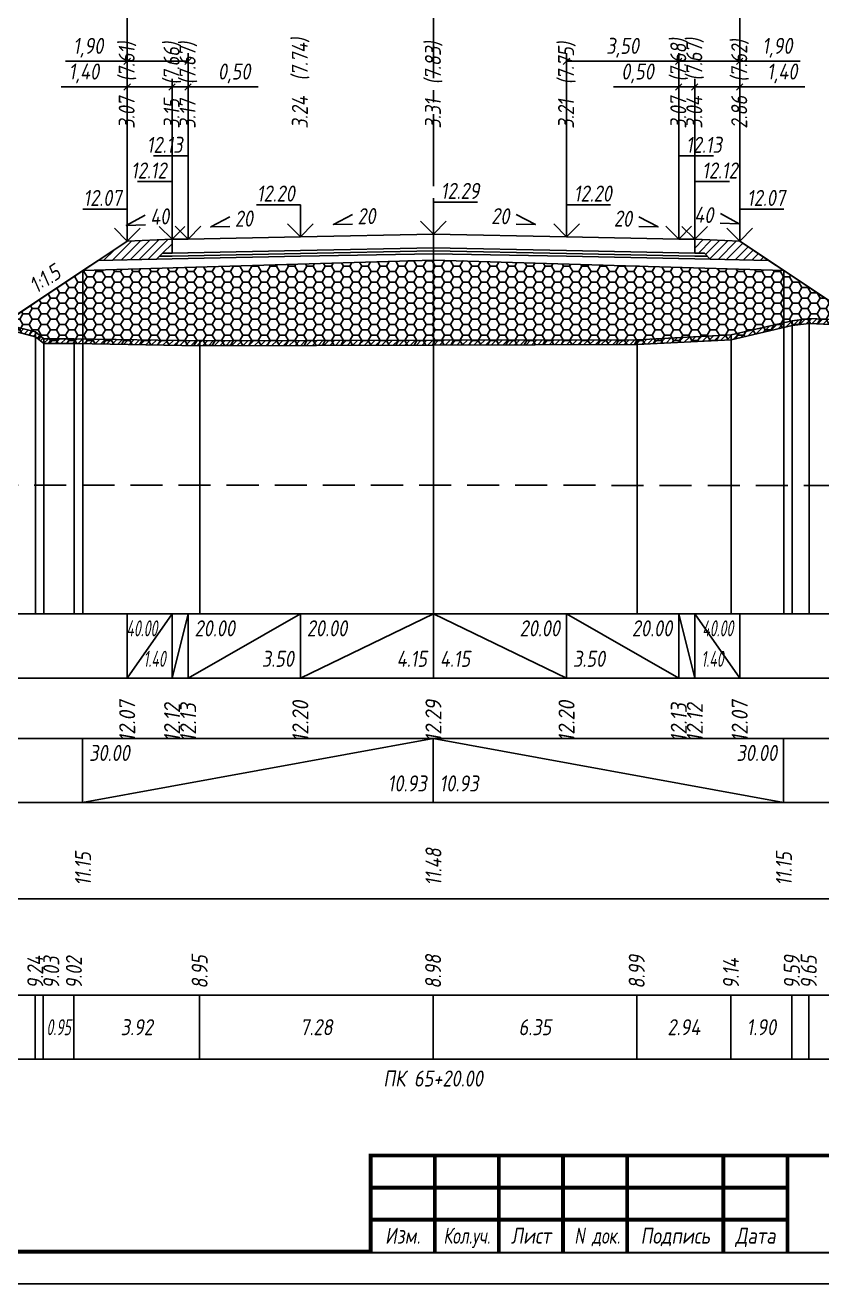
# Model space of a CAD drawing. Extents: x -717 to 1451, y -133302 to 233.
# Drawn here: x 146.1 to 270.3, y -102602.4 to -102406.2 of the extents above; entities that cross this region are included whole.
import ezdxf
from ezdxf.enums import TextEntityAlignment as Align

# ---------------------------------------------------------------- set-up
doc = ezdxf.new("R2010")
doc.units = 0
doc.linetypes.add('осевая2', pattern=[1.125, 0.75, -0.125, 0.125, -0.125])
doc.linetypes.add('штриховая', pattern=[0.75, 0.5, -0.25])
for name, color, linetype in [('Зарамочное оформление', 7, 'Continuous'), ('Интерполированный поперечник', 2, 'Continuous'), ('Код_510', 7, 'Continuous'), ('Код_514', 1, 'Continuous'), ('Код_516', 1, 'Continuous'), ('Контур_0', 7, 'Continuous'), ('Контур_2521', 7, 'Continuous'), ('Контур_2564', 7, 'Continuous'), ('Контур_2660', 7, 'Continuous'), ('Контур_2665', 7, 'Continuous'), ('Контур_400', 7, 'Continuous'), ('Контур_508', 7, 'Continuous'), ('Контур_512', 7, 'Continuous'), ('Контур_513', 7, 'Continuous'), ('Контур_818', 7, 'Continuous'), ('Красный поперечник', 1, 'Continuous'), ('Объём_2501', 7, 'Continuous'), ('Объём_2564', 7, 'Continuous'), ('Объём_2660', 7, 'Continuous'), ('Объём_2661', 7, 'Continuous'), ('Объём_2665', 7, 'Continuous'), ('Объём_2666', 7, 'Continuous'), ('Ось', 1, 'осевая2'), ('Откосы', 7, 'Continuous'), ('Отметки покрытия', 7, 'Continuous'), ('Подписи поперечников', 7, 'Continuous'), ('Рабочие отметки', 7, 'Continuous'), ('Рабочие отметки доп.', 7, 'Continuous'), ('Таблица', 7, 'Continuous'), ('Уклоны проезжей части', 7, 'Continuous'), ('Черный поперечник', 3, 'Continuous')]:
    doc.layers.add(name, color=color, linetype=linetype)
for name, color, linetype, true_color in [('Контур_2540', 2, 'Continuous', 0xffff00), ('Контур_2560', 2, 'Continuous', 0xffff00), ('Контур_2561', 7, 'Continuous', 0xff8040), ('Контур_2562', 3, 'Continuous', 0x00ff00), ('Контур_2563', 7, 'Continuous', 0xff8000), ('Контур_2570', 7, 'Continuous', 0x80ff00), ('Контур_2736', 4, 'Continuous', 0x00ffff), ('Контур_402', 7, 'Continuous', 0xff6464), ('Контур_703', 4, 'Continuous', 0x00ffff), ('Объём_2500', 7, 'Continuous', 0xc0c0c0), ('Объём_2520', 7, 'Continuous', 0x80ffff), ('Объём_2540', 2, 'Continuous', 0xffff00), ('Объём_2560', 2, 'Continuous', 0xffff00), ('Объём_2561', 7, 'Continuous', 0xff8040), ('Объём_2562', 3, 'Continuous', 0x00ff00), ('Объём_2563', 7, 'Continuous', 0xff8000), ('Объём_2570', 7, 'Continuous', 0x80ff00), ('Объём_2580', 3, 'Continuous', 0x00ff00), ('Объём_2600', 7, 'Continuous', 0x808000)]:
    doc.layers.add(name, color=color, linetype=linetype, true_color=true_color)
doc.styles.get("Standard").update_dxf_attribs({"font": 'txt', "height": 2.5})
doc.styles.add('М', font='romand.shx', dxfattribs={"width": 0.8, "oblique": 10, "height": 2.5})
doc.dimstyles.new('ISO-25', dxfattribs={"dimtxt": 2.5, "dimasz": 2.5, "dimexe": 1.25, "dimexo": 0.625, "dimtad": 1, "dimtxsty": 'Standard', "dimcen": 2.5, "dimadec": 0, "dimazin": 0, "dimtfac": 1, "dimtmove": 0, "dimatfit": 3, "dimfxl": 1, "dimarcsym": 0})

# ---------------------------------------------------------------- blocks, each defined once
blk = doc.blocks.new('_Oblique')
at = {"color": 0, "linetype": 'ByBlock', "lineweight": -2}
blk.add_line((-0.5, -0.5), (0.5, 0.5), dxfattribs=at)
blk = doc.blocks.new('*D2066')
at = {"color": 0, "lineweight": -2, "transparency": 16777216}
for p, q in [((250.49, -102439.05), (250.49, -102414.61)), ((250.49, -102415.86), (257.49, -102415.86)), ((257.49, -102439.33), (257.49, -102414.61)), ((257.49, -102415.86), (267.67, -102415.86))]:
    blk.add_line(p, q, dxfattribs=at)
at = {"layer": 'Defpoints', "color": 0, "transparency": 16777216}
for p in [(257.49, -102415.86), (250.49, -102439.68), (257.49, -102439.96)]:
    blk.add_point(p, dxfattribs=at)
at = {"color": 0, "lineweight": -2, "transparency": 16777216, "rotation": 180}
blk.add_blockref('_Oblique', (250.49, -102415.86), dxfattribs=at)
at = {"color": 0, "lineweight": -2, "transparency": 16777216}
blk.add_blockref('_Oblique', (257.49, -102415.86), dxfattribs=at)
at = {"color": 0, "transparency": 16777216, "insert": (264.13, -102413.75), "char_height": 2.5, "width": 8.75, "attachment_point": 5, "style": 'М'}
blk.add_mtext('1,40', dxfattribs=at)
blk = doc.blocks.new('*D2067')
at = {"color": 0, "lineweight": -2, "transparency": 16777216}
for p, q in [((161.99, -102415.86), (151.72, -102415.86)), ((161.99, -102439.33), (161.99, -102414.61)), ((168.99, -102415.86), (161.99, -102415.86)), ((168.99, -102439.05), (168.99, -102414.61))]:
    blk.add_line(p, q, dxfattribs=at)
at = {"layer": 'Defpoints', "color": 0, "transparency": 16777216}
for p in [(168.99, -102415.86), (161.99, -102439.96), (168.99, -102439.68)]:
    blk.add_point(p, dxfattribs=at)
at = {"color": 0, "lineweight": -2, "transparency": 16777216, "rotation": 180}
blk.add_blockref('_Oblique', (161.99, -102415.86), dxfattribs=at)
at = {"color": 0, "lineweight": -2, "transparency": 16777216}
blk.add_blockref('_Oblique', (168.99, -102415.86), dxfattribs=at)
at = {"color": 0, "transparency": 16777216, "insert": (155.26, -102413.75), "char_height": 2.5, "width": 8.75, "attachment_point": 5, "style": 'М'}
blk.add_mtext('1,40', dxfattribs=at)
blk = doc.blocks.new('*D2068')
at = {"color": 0, "lineweight": -2, "transparency": 16777216}
for p, q in [((247.99, -102415.86), (237.8, -102415.86)), ((247.99, -102439), (247.99, -102414.61)), ((250.49, -102415.86), (247.99, -102415.86)), ((250.49, -102439.05), (250.49, -102414.61))]:
    blk.add_line(p, q, dxfattribs=at)
at = {"layer": 'Defpoints', "color": 0, "transparency": 16777216}
for p in [(250.49, -102415.86), (247.99, -102439.63), (250.49, -102439.68)]:
    blk.add_point(p, dxfattribs=at)
at = {"color": 0, "lineweight": -2, "transparency": 16777216, "rotation": 180}
blk.add_blockref('_Oblique', (247.99, -102415.86), dxfattribs=at)
at = {"color": 0, "lineweight": -2, "transparency": 16777216}
blk.add_blockref('_Oblique', (250.49, -102415.86), dxfattribs=at)
at = {"color": 0, "transparency": 16777216, "insert": (241.57, -102413.75), "char_height": 2.5, "width": 9.1667, "attachment_point": 5, "style": 'М'}
blk.add_mtext('0,50', dxfattribs=at)
blk = doc.blocks.new('*D2069')
at = {"color": 0, "lineweight": -2, "transparency": 16777216}
for p, q in [((168.99, -102439.05), (168.99, -102414.61)), ((168.99, -102415.86), (171.49, -102415.86)), ((171.49, -102439), (171.49, -102414.61)), ((171.49, -102415.86), (182.44, -102415.86))]:
    blk.add_line(p, q, dxfattribs=at)
at = {"layer": 'Defpoints', "color": 0, "transparency": 16777216}
for p in [(171.49, -102415.86), (168.99, -102439.68), (171.49, -102439.63)]:
    blk.add_point(p, dxfattribs=at)
at = {"color": 0, "lineweight": -2, "transparency": 16777216, "rotation": 180}
blk.add_blockref('_Oblique', (168.99, -102415.86), dxfattribs=at)
at = {"color": 0, "lineweight": -2, "transparency": 16777216}
blk.add_blockref('_Oblique', (171.49, -102415.86), dxfattribs=at)
at = {"color": 0, "transparency": 16777216, "insert": (178.68, -102413.75), "char_height": 2.5, "width": 9.1667, "attachment_point": 5, "style": 'М'}
blk.add_mtext('0,50', dxfattribs=at)
blk = doc.blocks.new('*D2070')
at = {"color": 0, "lineweight": -2, "transparency": 16777216}
for p, q in [((230.49, -102438.65), (230.49, -102410.61)), ((247.99, -102411.86), (230.49, -102411.86)), ((247.99, -102439), (247.99, -102410.61))]:
    blk.add_line(p, q, dxfattribs=at)
at = {"layer": 'Defpoints', "color": 0, "transparency": 16777216}
for p in [(230.49, -102411.86), (230.49, -102439.28), (247.99, -102439.63)]:
    blk.add_point(p, dxfattribs=at)
at = {"color": 0, "lineweight": -2, "transparency": 16777216, "rotation": 180}
blk.add_blockref('_Oblique', (230.49, -102411.86), dxfattribs=at)
at = {"color": 0, "lineweight": -2, "transparency": 16777216}
blk.add_blockref('_Oblique', (247.99, -102411.86), dxfattribs=at)
at = {"color": 0, "transparency": 16777216, "insert": (239.24, -102409.75), "char_height": 2.5, "width": 9.5833, "attachment_point": 5, "style": 'М'}
blk.add_mtext('3,50', dxfattribs=at)
blk = doc.blocks.new('*D2071')
at = {"color": 0, "lineweight": -2, "transparency": 16777216}
for p, q in [((247.99, -102439), (247.99, -102410.61)), ((247.99, -102411.86), (257.49, -102411.86)), ((257.49, -102439.33), (257.49, -102410.61)), ((257.49, -102411.86), (266.91, -102411.86))]:
    blk.add_line(p, q, dxfattribs=at)
at = {"layer": 'Defpoints', "color": 0, "transparency": 16777216}
for p in [(247.99, -102411.86), (247.99, -102439.63), (257.49, -102439.96)]:
    blk.add_point(p, dxfattribs=at)
at = {"color": 0, "lineweight": -2, "transparency": 16777216, "rotation": 180}
blk.add_blockref('_Oblique', (247.99, -102411.86), dxfattribs=at)
at = {"color": 0, "lineweight": -2, "transparency": 16777216}
blk.add_blockref('_Oblique', (257.49, -102411.86), dxfattribs=at)
at = {"color": 0, "transparency": 16777216, "insert": (263.37, -102409.75), "char_height": 2.5, "width": 8.75, "attachment_point": 5, "style": 'М'}
blk.add_mtext('1,90', dxfattribs=at)
blk = doc.blocks.new('*D2072')
at = {"color": 0, "lineweight": -2, "transparency": 16777216}
for p, q in [((161.99, -102411.86), (152.39, -102411.86)), ((161.99, -102439.33), (161.99, -102410.61)), ((171.49, -102411.86), (161.99, -102411.86)), ((171.49, -102439), (171.49, -102410.61))]:
    blk.add_line(p, q, dxfattribs=at)
at = {"layer": 'Defpoints', "color": 0, "transparency": 16777216}
for p in [(171.49, -102411.86), (161.99, -102439.96), (171.49, -102439.63)]:
    blk.add_point(p, dxfattribs=at)
at = {"color": 0, "lineweight": -2, "transparency": 16777216, "rotation": 180}
blk.add_blockref('_Oblique', (161.99, -102411.86), dxfattribs=at)
at = {"color": 0, "lineweight": -2, "transparency": 16777216}
blk.add_blockref('_Oblique', (171.49, -102411.86), dxfattribs=at)
at = {"color": 0, "transparency": 16777216, "insert": (155.93, -102409.75), "char_height": 2.5, "width": 8.75, "attachment_point": 5, "style": 'М'}
blk.add_mtext('1,90', dxfattribs=at)
blk = doc.blocks.new('*D2073')
at = {"color": 0, "lineweight": -2, "transparency": 16777216}
for p, q in [((161.99, -102439.33), (161.99, -102402.61)), ((161.99, -102403.86), (257.49, -102403.86)), ((257.49, -102439.33), (257.49, -102402.61))]:
    blk.add_line(p, q, dxfattribs=at)
at = {"layer": 'Defpoints', "color": 0, "transparency": 16777216}
for p in [(257.49, -102403.86), (161.99, -102439.96), (257.49, -102439.96)]:
    blk.add_point(p, dxfattribs=at)
at = {"color": 0, "lineweight": -2, "transparency": 16777216, "rotation": 180}
blk.add_blockref('_Oblique', (161.99, -102403.86), dxfattribs=at)
at = {"color": 0, "lineweight": -2, "transparency": 16777216}
blk.add_blockref('_Oblique', (257.49, -102403.86), dxfattribs=at)
at = {"color": 0, "transparency": 16777216, "insert": (209.74, -102401.75), "char_height": 2.5, "width": 10.4167, "attachment_point": 5, "style": 'М'}
blk.add_mtext('19,10', dxfattribs=at)
blk = doc.blocks.new('Штамп')
at = {"linetype": 'Continuous'}
blk.add_wipeout([(199.95, -411.25), (384.95, -411.25), (384.95, -426.25), (199.95, -426.25)], dxfattribs=at).dxf.layer = 'Зарамочное оформление'
at = {"layer": 'Зарамочное оформление', "linetype": 'Continuous', "lineweight": -3, "const_width": 0.6, "flags": 128}
for points in [[(199.95, -426.25), (199.95, -411.25), (384.95, -411.25)], [(209.95, -411.25), (209.95, -426.25)], [(219.95, -411.25), (219.95, -426.25)], [(229.95, -411.25), (229.95, -426.25)], [(239.95, -411.25), (239.95, -426.25)], [(254.95, -411.25), (254.95, -426.25)], [(264.95, -411.25), (264.95, -426.25)], [(374.95, -411.25), (374.95, -426.25)], [(199.95, -416.25), (264.95, -416.25)], [(374.95, -418.25), (384.95, -418.25)], [(199.95, -421.25), (264.95, -421.25)]]:
    blk.add_lwpolyline(points, dxfattribs=at)
at = {"linetype": 'Continuous', "insert": (319.95, -419.17), "char_height": 5, "width": 110, "attachment_point": 5, "style": 'М'}
blk.add_mtext('{\\Q10;\\W0.8;43/23-Р-ЗП2-1}', dxfattribs=at)
at = {"layer": 'Зарамочное оформление', "linetype": 'Continuous', "style": 'М', "oblique": 10}
for s, width, p in [('Лист', 0.8, (379.95, -414.66)), ('Изм.', 0.8, (204.95, -423.75)), ('Кол.уч.', 0.7, (214.95, -423.75)), ('Лист', 0.8, (224.95, -423.75)), ('N док.', 0.7, (235.28, -423.75)), ('Подпись', 0.8, (247.45, -423.75)), ('Дата', 0.8, (259.95, -423.75))]:
    blk.add_text(s, height=2.5, dxfattribs=dict(at, width=width)).set_placement(p, align=Align.MIDDLE_CENTER)
blk = doc.blocks.new('шифр')
blk.add_blockref('Штамп', (0, -102231))

msp = doc.modelspace()

# ---------------------------------------------------------------- hatches: boundary and pattern name
at = {"layer": 'Объём_2563'}
h = msp.add_hatch(dxfattribs=at)
h.set_pattern_fill('ANSI31', color=256, scale=0.3)
h.paths.add_polyline_path([(167.494, -102441.794), (168.994, -102441.764), (168.994, -102439.614), (161.994, -102439.894), (157.494, -102442.894), (166.576, -102442.713)])
h = msp.add_hatch(dxfattribs=at)
h.set_pattern_fill('ANSI31', color=256, scale=0.3)
h.paths.add_polyline_path([(251.994, -102441.794), (252.912, -102442.713), (261.994, -102442.894), (257.494, -102439.894), (250.494, -102439.614), (250.494, -102441.764)])
at = {"layer": 'Объём_2570'}
h = msp.add_hatch(dxfattribs=at)
h.set_pattern_fill('ANSI31', color=256, scale=0.2)
h.paths.add_polyline_path([(209.744, -102456.098), (173.341, -102456.204), (153.743, -102455.854), (148.973, -102455.848), (147.712, -102454.799), (144.58, -102453.998), (140.151, -102454.434), (135.981, -102455.182), (133.039, -102454.969), (126.275, -102457.629), (124.424, -102457.783), (114.135, -102464.169), (112.786, -102464.578), (112.147, -102464.877), (110.938, -102466.043), (110.854, -102466.926), (106.82, -102467.143), (105, -102467.265), (105, -102466.515), (106.82, -102466.393), (110.854, -102466.176), (110.938, -102465.293), (112.147, -102464.127), (112.786, -102463.828), (114.135, -102463.419), (124.424, -102457.033), (126.275, -102456.879), (133.039, -102454.219), (135.981, -102454.432), (140.151, -102453.684), (144.58, -102453.248), (147.712, -102454.049), (148.973, -102455.098), (153.743, -102455.104), (173.341, -102455.454), (209.744, -102455.348)])
h = msp.add_hatch(dxfattribs=at)
h.set_pattern_fill('ANSI31', color=256, scale=0.2)
h.paths.add_polyline_path([(314.652, -102453.909), (314.076, -102454.012), (306.118, -102453.061), (302.105, -102453.104), (294.321, -102453.145), (288.707, -102453.326), (279.268, -102453.08), (278.747, -102453.078), (278.294, -102453.144), (277.819, -102453.146), (268.313, -102452.729), (265.677, -102453.048), (256.181, -102455.273), (241.491, -102456.006), (209.744, -102456.098), (209.744, -102455.348), (241.491, -102455.256), (256.181, -102454.523), (265.677, -102452.298), (268.313, -102451.979), (277.819, -102452.396), (278.294, -102452.394), (278.747, -102452.328), (279.268, -102452.33), (288.707, -102452.576), (294.321, -102452.395), (302.105, -102452.354), (306.118, -102452.311), (314.076, -102453.262), (314.652, -102453.159)])
at = {"layer": 'Объём_2600'}
h = msp.add_hatch(dxfattribs=at)
h.set_pattern_fill('HONEY', color=5, scale=0.3)
h.paths.add_polyline_path([(155.103, -102444.489), (209.744, -102442.849), (209.744, -102456.098), (173.341, -102456.204), (153.743, -102455.854), (148.973, -102455.848), (147.712, -102454.799), (144.58, -102453.998), (140.19, -102454.431)])
h = msp.add_hatch(dxfattribs=at)
h.set_pattern_fill('HONEY', color=5, scale=0.3)
h.paths.add_polyline_path([(268.313, -102452.729), (265.677, -102453.048), (256.181, -102455.273), (241.491, -102456.006), (209.744, -102456.098), (209.744, -102442.849), (264.385, -102444.489), (277.339, -102453.125)])

# ---------------------------------------------------------------- linework, layer by layer
at = {"flags": 128}
msp.add_lwpolyline([(-30.054, -102602.421), (389.946, -102602.421), (389.946, -102305.421), (-30.054, -102305.421)], close=True, dxfattribs=at)
at = {"const_width": 0.6, "flags": 128}
msp.add_lwpolyline([(-10.054, -102597.421), (384.946, -102597.421), (384.946, -102310.421), (-10.054, -102310.421)], close=True, dxfattribs=at)
at = {"layer": 'Код_510'}
for p, q in [((147.658, -102567.421), (147.658, -102557.421)), ((148.918, -102567.421), (148.918, -102557.421)), ((153.689, -102567.421), (153.689, -102557.421)), ((173.287, -102567.421), (173.287, -102557.421)), ((209.69, -102567.421), (209.69, -102557.421)), ((241.436, -102567.421), (241.436, -102557.421)), ((256.127, -102567.421), (256.127, -102557.421)), ((265.623, -102567.421), (265.623, -102557.421)), ((268.259, -102567.421), (268.259, -102557.421))]:
    msp.add_line(p, q, dxfattribs=at)
at = {"layer": 'Код_514'}
for p, q in [((161.994, -102508), (161.994, -102498)), ((161.994, -102508), (168.994, -102498)), ((168.994, -102508), (168.994, -102498)), ((168.994, -102508), (171.494, -102498)), ((171.494, -102508), (171.494, -102498)), ((171.494, -102508), (188.994, -102498)), ((188.994, -102508), (188.994, -102498)), ((188.994, -102508), (209.744, -102498)), ((209.744, -102508), (209.744, -102498)), ((209.744, -102498), (230.494, -102508)), ((230.494, -102508), (230.494, -102498)), ((230.494, -102498), (247.994, -102508)), ((247.994, -102508), (247.994, -102498)), ((247.994, -102498), (250.494, -102508)), ((250.494, -102508), (250.494, -102498)), ((250.494, -102498), (257.494, -102508)), ((257.494, -102508), (257.494, -102498))]:
    msp.add_line(p, q, dxfattribs=at)
at = {"layer": 'Код_516'}
for p, q in [((155.048, -102527.421), (155.048, -102517.421)), ((155.048, -102527.421), (209.69, -102517.421)), ((209.69, -102527.421), (209.69, -102517.421)), ((209.69, -102517.421), (264.331, -102527.421)), ((264.331, -102527.421), (264.331, -102517.421))]:
    msp.add_line(p, q, dxfattribs=at)
at = {"layer": 'Контур_0', "flags": 128}
for points in [[(209.744, -102438.799), (188.994, -102439.214), (171.494, -102439.564), (171.494, -102439.564), (171.494, -102439.564), (171.494, -102439.564), (171.494, -102439.564), (168.994, -102439.614), (168.994, -102441.764), (171.494, -102441.714), (171.494, -102441.714), (171.494, -102441.714), (171.494, -102441.714), (171.494, -102441.714), (171.494, -102441.714), (188.994, -102441.364), (209.744, -102440.949), (209.744, -102438.799)], [(209.744, -102438.799), (230.494, -102439.214), (247.994, -102439.564), (247.994, -102439.564), (247.994, -102439.564), (247.994, -102439.564), (247.994, -102439.564), (247.994, -102439.564), (250.494, -102439.614), (250.494, -102441.764), (247.994, -102441.714), (247.994, -102441.714), (247.994, -102441.714), (247.994, -102441.714), (247.994, -102441.714), (247.994, -102441.714), (230.494, -102441.364), (209.744, -102440.949), (209.744, -102438.799)], [(161.994, -102439.894), (105, -102477.891), (105, -102477.891), (105, -102477.891), (105, -102477.891), (105, -102477.891), (105, -102477.891), (105, -102477.891), (105, -102477.891), (105, -102477.891), (105, -102477.891), (105, -102477.891), (105, -102477.891), (105, -102477.891), (105, -102477.891), (105, -102477.891)], [(161.994, -102439.894), (105, -102477.891)], [(161.994, -102439.894), (161.994, -102439.894)], [(209.744, -102440.949), (188.994, -102441.364), (171.494, -102441.714), (171.494, -102441.714), (171.494, -102441.714), (171.494, -102441.714), (171.494, -102441.714), (171.494, -102441.714), (168.994, -102441.764), (167.494, -102441.794), (166.576, -102442.713), (168.994, -102442.664), (171.494, -102442.614), (171.494, -102442.614), (171.494, -102442.614), (171.494, -102442.614), (171.494, -102442.614), (171.494, -102442.614), (188.994, -102442.264), (209.744, -102441.849), (209.744, -102440.949)], [(209.744, -102440.949), (230.494, -102441.364), (247.994, -102441.714), (247.994, -102441.714), (247.994, -102441.714), (247.994, -102441.714), (247.994, -102441.714), (247.994, -102441.714), (250.494, -102441.764), (251.994, -102441.794), (252.912, -102442.713), (250.494, -102442.664), (247.994, -102442.614), (247.994, -102442.614), (247.994, -102442.614), (247.994, -102442.614), (247.994, -102442.614), (247.994, -102442.614), (230.494, -102442.264), (209.744, -102441.849), (209.744, -102440.949)], [(257.494, -102439.894), (257.494, -102439.894)], [(257.494, -102439.894), (314.652, -102478), (314.652, -102478), (314.652, -102478), (314.652, -102478), (314.652, -102478), (314.652, -102478), (314.652, -102478), (314.652, -102478), (314.652, -102478), (314.652, -102478), (314.652, -102478), (314.652, -102478), (314.652, -102478), (314.652, -102478), (314.652, -102478)], [(257.494, -102439.894), (314.652, -102478)], [(157.494, -102442.894), (166.576, -102442.713), (167.494, -102441.794), (168.994, -102441.764)], [(250.494, -102441.764), (251.994, -102441.794), (252.912, -102442.713), (261.994, -102442.894)]]:
    msp.add_lwpolyline(points, dxfattribs=at)
at = {"layer": 'Контур_2521', "color": 250, "flags": 128}
for points in [[(209.744, -102441.399), (188.994, -102441.814), (171.494, -102442.164), (171.494, -102442.164), (171.494, -102442.164), (171.494, -102442.164), (171.494, -102442.164), (171.494, -102442.164), (168.994, -102442.214), (167.035, -102442.254)], [(209.744, -102441.399), (230.494, -102441.814), (247.994, -102442.164), (247.994, -102442.164), (247.994, -102442.164), (247.994, -102442.164), (247.994, -102442.164), (247.994, -102442.164), (250.494, -102442.214), (252.453, -102442.254)]]:
    msp.add_lwpolyline(points, dxfattribs=at)
at = {"layer": 'Контур_2540', "flags": 128}
for points in [[(188.994, -102442.264), (171.494, -102442.614), (168.994, -102442.664), (166.576, -102442.713), (157.494, -102442.894), (155.103, -102444.489), (209.744, -102442.849), (209.744, -102441.849), (188.994, -102442.264)], [(209.744, -102442.849), (264.385, -102444.489), (261.994, -102442.894), (252.912, -102442.713), (250.494, -102442.664), (247.994, -102442.614), (230.494, -102442.264), (209.744, -102441.849), (209.744, -102442.849)]]:
    msp.add_lwpolyline(points, dxfattribs=at)
at = {"layer": 'Контур_2560', "flags": 128}
for points in [[(161.994, -102439.894), (161.994, -102439.894), (161.994, -102439.894), (168.994, -102439.614)], [(250.494, -102439.614), (257.494, -102439.894), (257.494, -102439.894), (257.494, -102439.894)]]:
    msp.add_lwpolyline(points, dxfattribs=at)
at = {"layer": 'Контур_2561', "flags": 128}
for points in [[(168.994, -102439.614), (168.994, -102439.614), (161.994, -102439.894), (161.994, -102439.894), (168.994, -102439.614)], [(250.494, -102439.614), (250.494, -102439.614), (257.494, -102439.894), (257.494, -102439.894), (250.494, -102439.614)]]:
    msp.add_lwpolyline(points, dxfattribs=at)
at = {"layer": 'Контур_2562', "flags": 128}
for points in [[(161.994, -102439.894), (161.994, -102439.894), (161.994, -102439.894), (161.994, -102439.894), (161.994, -102439.894)], [(257.494, -102439.894), (257.494, -102439.894), (257.494, -102439.894), (257.494, -102439.894), (257.494, -102439.894)]]:
    msp.add_lwpolyline(points, dxfattribs=at)
at = {"layer": 'Контур_2563', "flags": 128}
for points in [[(167.494, -102441.794), (168.994, -102441.764), (168.994, -102439.614), (161.994, -102439.894), (157.494, -102442.894), (166.576, -102442.713), (167.494, -102441.794)], [(251.994, -102441.794), (252.912, -102442.713), (261.994, -102442.894), (257.494, -102439.894), (250.494, -102439.614), (250.494, -102441.764), (251.994, -102441.794)]]:
    msp.add_lwpolyline(points, dxfattribs=at)
at = {"layer": 'Контур_2564', "flags": 128}
for points in [[(161.994, -102439.894), (168.994, -102439.614)], [(250.494, -102439.614), (257.494, -102439.894)]]:
    msp.add_lwpolyline(points, dxfattribs=at)
at = {"layer": 'Контур_2570', "flags": 128}
msp.add_lwpolyline([(144.58, -102453.998), (147.712, -102454.799), (148.973, -102455.848), (153.743, -102455.854), (173.341, -102456.204), (209.744, -102456.098), (241.491, -102456.006), (256.181, -102455.273), (265.677, -102453.048), (268.313, -102452.729), (277.819, -102453.146)], dxfattribs=at)
at = {"layer": 'Контур_2660', "flags": 128}
for points in [[(155.103, -102444.489), (209.744, -102442.849)], [(209.744, -102442.849), (264.385, -102444.489)]]:
    msp.add_lwpolyline(points, dxfattribs=at)
at = {"layer": 'Контур_2665', "flags": 128}
for points in [[(161.994, -102439.894), (161.994, -102439.894)], [(257.494, -102439.894), (257.494, -102439.894)]]:
    msp.add_lwpolyline(points, dxfattribs=at)
at = {"layer": 'Контур_2736', "flags": 128}
for points in [[(161.994, -102439.894), (105, -102477.891)], [(257.494, -102439.894), (314.652, -102478)]]:
    msp.add_lwpolyline(points, dxfattribs=at)
at = {"layer": 'Контур_400', "flags": 128}
for points in [[(168.994, -102439.614), (171.494, -102439.564), (171.494, -102439.564), (171.494, -102439.564), (171.494, -102439.564), (171.494, -102439.564), (171.494, -102439.564), (188.994, -102439.214), (209.744, -102438.799)], [(209.744, -102438.799), (230.494, -102439.214), (247.994, -102439.564), (247.994, -102439.564), (247.994, -102439.564), (247.994, -102439.564), (247.994, -102439.564), (247.994, -102439.564), (250.494, -102439.614)]]:
    msp.add_lwpolyline(points, dxfattribs=at)
at = {"layer": 'Контур_402', "flags": 128}
msp.add_lwpolyline([(155.103, -102444.489), (209.744, -102442.849), (264.385, -102444.489)], dxfattribs=at)
at = {"layer": 'Контур_508', "flags": 128}
msp.add_lwpolyline([(105, -102477.891), (155.103, -102444.489), (209.744, -102442.849), (264.385, -102444.489), (314.652, -102478)], dxfattribs=at)
at = {"layer": 'Контур_512', "flags": 128}
msp.add_lwpolyline([(105, -102477.891), (155.103, -102444.489), (209.744, -102442.849), (264.385, -102444.489), (314.652, -102478)], dxfattribs=at)
at = {"layer": 'Контур_513', "flags": 128}
msp.add_lwpolyline([(105, -102477.891), (155.103, -102444.489), (209.744, -102442.849), (264.385, -102444.489), (314.652, -102478)], dxfattribs=at)
at = {"layer": 'Контур_703', "flags": 128}
for points in [[(161.994, -102439.894), (105, -102477.891)], [(257.494, -102439.894), (314.652, -102478)]]:
    msp.add_lwpolyline(points, dxfattribs=at)
at = {"layer": 'Контур_818', "flags": 128}
msp.add_lwpolyline([(144.58, -102453.998), (147.712, -102454.799), (148.973, -102455.848), (153.743, -102455.854), (173.341, -102456.204), (209.744, -102456.098), (241.491, -102456.006), (256.181, -102455.273), (265.677, -102453.048), (268.313, -102452.729), (277.819, -102453.146), (277.819, -102453.146), (278.294, -102453.144), (278.747, -102453.078), (279.268, -102453.08), (288.707, -102453.326), (294.321, -102453.145), (302.105, -102453.104), (306.118, -102453.061), (314.076, -102454.012), (314.652, -102453.909)], dxfattribs=at)
at = {"layer": 'Красный поперечник'}
for p, q in [((161.994, -102439.894), (168.994, -102439.614)), ((168.994, -102439.614), (171.494, -102439.564)), ((171.494, -102439.564), (188.994, -102439.214)), ((188.994, -102439.214), (209.744, -102438.799)), ((209.744, -102438.799), (230.494, -102439.214)), ((230.494, -102439.214), (247.994, -102439.564)), ((247.994, -102439.564), (250.494, -102439.614)), ((250.494, -102439.614), (257.494, -102439.894)), ((105, -102477.891), (161.994, -102439.894)), ((257.494, -102439.894), (314.652, -102478)), ((209.744, -102442.849), (209.744, -102498)), ((155.103, -102444.489), (155.103, -102498)), ((264.385, -102444.489), (264.385, -102498))]:
    msp.add_line(p, q, dxfattribs=at)
at = {"layer": 'Объём_2500', "flags": 128}
for points in [[(209.744, -102438.799), (188.994, -102439.214), (171.494, -102439.564), (171.494, -102439.564), (171.494, -102439.564), (171.494, -102439.564), (171.494, -102439.564), (168.994, -102439.614), (168.994, -102441.764), (171.494, -102441.714), (171.494, -102441.714), (171.494, -102441.714), (171.494, -102441.714), (171.494, -102441.714), (171.494, -102441.714), (188.994, -102441.364), (209.744, -102440.949), (209.744, -102438.799)], [(209.744, -102438.799), (230.494, -102439.214), (247.994, -102439.564), (247.994, -102439.564), (247.994, -102439.564), (247.994, -102439.564), (247.994, -102439.564), (247.994, -102439.564), (250.494, -102439.614), (250.494, -102441.764), (247.994, -102441.714), (247.994, -102441.714), (247.994, -102441.714), (247.994, -102441.714), (247.994, -102441.714), (247.994, -102441.714), (230.494, -102441.364), (209.744, -102440.949), (209.744, -102438.799)]]:
    msp.add_lwpolyline(points, dxfattribs=at)
at = {"layer": 'Объём_2501', "flags": 128}
for points in [[(168.994, -102439.614), (171.494, -102439.564), (171.494, -102439.564), (171.494, -102439.564), (171.494, -102439.564), (171.494, -102439.564), (171.494, -102439.564), (188.994, -102439.214), (209.744, -102438.799)], [(209.744, -102438.799), (230.494, -102439.214), (247.994, -102439.564), (247.994, -102439.564), (247.994, -102439.564), (247.994, -102439.564), (247.994, -102439.564), (247.994, -102439.564), (250.494, -102439.614)]]:
    msp.add_lwpolyline(points, dxfattribs=at)
at = {"layer": 'Объём_2520', "color": 250, "flags": 128}
for points in [[(209.744, -102440.949), (188.994, -102441.364), (171.494, -102441.714), (171.494, -102441.714), (171.494, -102441.714), (171.494, -102441.714), (171.494, -102441.714), (171.494, -102441.714), (168.994, -102441.764), (167.494, -102441.794), (166.576, -102442.713), (168.994, -102442.664), (171.494, -102442.614), (171.494, -102442.614), (171.494, -102442.614), (171.494, -102442.614), (171.494, -102442.614), (171.494, -102442.614), (188.994, -102442.264), (209.744, -102441.849), (209.744, -102440.949)], [(209.744, -102440.949), (230.494, -102441.364), (247.994, -102441.714), (247.994, -102441.714), (247.994, -102441.714), (247.994, -102441.714), (247.994, -102441.714), (247.994, -102441.714), (250.494, -102441.764), (251.994, -102441.794), (252.912, -102442.713), (250.494, -102442.664), (247.994, -102442.614), (247.994, -102442.614), (247.994, -102442.614), (247.994, -102442.614), (247.994, -102442.614), (247.994, -102442.614), (230.494, -102442.264), (209.744, -102441.849), (209.744, -102440.949)]]:
    msp.add_lwpolyline(points, dxfattribs=at)
at = {"layer": 'Объём_2540', "flags": 128}
for points in [[(188.994, -102442.264), (171.494, -102442.614), (168.994, -102442.664), (166.576, -102442.713), (157.494, -102442.894), (155.103, -102444.489), (209.744, -102442.849), (209.744, -102441.849), (188.994, -102442.264)], [(209.744, -102442.849), (264.385, -102444.489), (261.994, -102442.894), (252.912, -102442.713), (250.494, -102442.664), (247.994, -102442.614), (230.494, -102442.264), (209.744, -102441.849), (209.744, -102442.849)]]:
    msp.add_lwpolyline(points, dxfattribs=at)
at = {"layer": 'Объём_2560', "flags": 128}
for points in [[(161.994, -102439.894), (161.994, -102439.894), (161.994, -102439.894), (168.994, -102439.614)], [(250.494, -102439.614), (257.494, -102439.894), (257.494, -102439.894), (257.494, -102439.894)]]:
    msp.add_lwpolyline(points, dxfattribs=at)
at = {"layer": 'Объём_2561', "flags": 128}
for points in [[(168.994, -102439.614), (168.994, -102439.614), (161.994, -102439.894), (161.994, -102439.894), (168.994, -102439.614)], [(250.494, -102439.614), (250.494, -102439.614), (257.494, -102439.894), (257.494, -102439.894), (250.494, -102439.614)]]:
    msp.add_lwpolyline(points, dxfattribs=at)
at = {"layer": 'Объём_2562', "flags": 128}
for points in [[(161.994, -102439.894), (161.994, -102439.894), (161.994, -102439.894), (161.994, -102439.894), (161.994, -102439.894)], [(257.494, -102439.894), (257.494, -102439.894), (257.494, -102439.894), (257.494, -102439.894), (257.494, -102439.894)]]:
    msp.add_lwpolyline(points, dxfattribs=at)
at = {"layer": 'Объём_2563', "color": 250, "flags": 128}
for points in [[(167.494, -102441.794), (168.994, -102441.764), (168.994, -102439.614), (161.994, -102439.894), (157.494, -102442.894), (166.576, -102442.713), (167.494, -102441.794)], [(251.994, -102441.794), (252.912, -102442.713), (261.994, -102442.894), (257.494, -102439.894), (250.494, -102439.614), (250.494, -102441.764), (251.994, -102441.794)]]:
    msp.add_lwpolyline(points, dxfattribs=at)
at = {"layer": 'Объём_2564', "flags": 128}
for points in [[(161.994, -102439.894), (168.994, -102439.614)], [(250.494, -102439.614), (257.494, -102439.894)]]:
    msp.add_lwpolyline(points, dxfattribs=at)
at = {"layer": 'Объём_2570', "flags": 128}
for points in [[(144.58, -102453.248), (147.712, -102454.049), (148.973, -102455.098), (153.743, -102455.104), (173.341, -102455.454), (209.744, -102455.348), (209.744, -102456.098), (209.744, -102456.098)], [(277.819, -102453.146), (268.313, -102452.729), (265.677, -102453.048), (256.181, -102455.273), (241.491, -102456.006), (209.744, -102456.098), (209.744, -102455.348), (241.491, -102455.256), (256.181, -102454.523), (265.677, -102452.298), (268.313, -102451.979), (277.819, -102452.396)], [(209.744, -102456.098), (173.341, -102456.204), (153.743, -102455.854), (148.973, -102455.848), (147.712, -102454.799), (144.58, -102453.998)]]:
    msp.add_lwpolyline(points, dxfattribs=at)
at = {"layer": 'Объём_2580', "flags": 128}
for points in [[(161.994, -102439.894), (161.994, -102439.894)], [(257.494, -102439.894), (257.494, -102439.894)]]:
    msp.add_lwpolyline(points, dxfattribs=at)
at = {"layer": 'Объём_2600', "color": 5, "flags": 128}
for points in [[(155.103, -102444.489), (209.744, -102442.849), (209.744, -102456.098), (173.341, -102456.204), (153.743, -102455.854), (148.973, -102455.848), (147.712, -102454.799), (144.58, -102453.998), (140.19, -102454.431), (155.103, -102444.489), (155.103, -102444.489)], [(268.313, -102452.729), (265.677, -102453.048), (256.181, -102455.273), (241.491, -102456.006), (209.744, -102456.098), (209.744, -102442.849), (264.385, -102444.489), (277.339, -102453.125), (268.313, -102452.729), (268.313, -102452.729)]]:
    msp.add_lwpolyline(points, dxfattribs=at)
at = {"layer": 'Объём_2660', "flags": 128}
for points in [[(155.103, -102444.489), (209.744, -102442.849)], [(209.744, -102442.849), (264.385, -102444.489)]]:
    msp.add_lwpolyline(points, dxfattribs=at)
at = {"layer": 'Объём_2661', "flags": 128}
for points in [[(161.994, -102439.894), (105, -102477.891)], [(257.494, -102439.894), (314.652, -102478)]]:
    msp.add_lwpolyline(points, dxfattribs=at)
at = {"layer": 'Объём_2665', "flags": 128}
for points in [[(161.994, -102439.894), (161.994, -102439.894)], [(257.494, -102439.894), (257.494, -102439.894)]]:
    msp.add_lwpolyline(points, dxfattribs=at)
at = {"layer": 'Объём_2666', "flags": 128}
for points in [[(161.994, -102439.894), (105, -102477.891)], [(257.494, -102439.894), (314.652, -102478)]]:
    msp.add_lwpolyline(points, dxfattribs=at)
at = {"layer": 'Ось', "ltscale": 15}
msp.add_line((209.744, -102481.971), (209.744, -102397.77), dxfattribs=at)
at = {"layer": 'Откосы', "color": 1, "flags": 128}
for points in [[(254.427, -102437.081), (257.425, -102437.201), (254.487, -102435.582)], [(164.839, -102437.359), (161.842, -102437.479), (164.78, -102435.86)], [(178.018, -102437.623), (175.019, -102437.683), (177.988, -102436.123)], [(197.143, -102437.24), (194.144, -102437.3), (197.113, -102435.741)], [(222.632, -102437.24), (225.632, -102437.3), (222.662, -102435.741)], [(241.757, -102437.623), (244.757, -102437.683), (241.787, -102436.123)]]:
    msp.add_lwpolyline(points, dxfattribs=at)
at = {"layer": 'Отметки покрытия', "color": 1}
for p, q in [((171.494, -102426.614), (166.094, -102426.614)), ((171.494, -102439.564), (171.494, -102426.614)), ((247.994, -102439.564), (247.994, -102426.614)), ((247.994, -102426.614), (253.394, -102426.614)), ((168.994, -102430.614), (163.594, -102430.614)), ((168.994, -102439.614), (168.994, -102430.614)), ((250.494, -102439.614), (250.494, -102430.614)), ((250.494, -102430.614), (255.894, -102430.614)), ((161.994, -102434.894), (155.094, -102434.894)), ((161.994, -102439.894), (161.994, -102434.894)), ((188.994, -102434.214), (182.144, -102434.214)), ((188.994, -102439.214), (188.994, -102434.214)), ((209.744, -102438.799), (209.744, -102433.799)), ((209.744, -102433.799), (216.594, -102433.799)), ((230.494, -102439.214), (230.494, -102434.214)), ((230.494, -102434.214), (237.344, -102434.214)), ((257.494, -102439.894), (257.494, -102434.894)), ((257.494, -102434.894), (264.394, -102434.894)), ((168.994, -102439.614), (166.994, -102437.614)), ((168.994, -102439.614), (170.994, -102437.614)), ((171.494, -102439.564), (169.494, -102437.564)), ((171.494, -102439.564), (173.494, -102437.564)), ((188.994, -102439.214), (186.994, -102437.214)), ((188.994, -102439.214), (190.994, -102437.214)), ((209.744, -102438.799), (207.744, -102436.799)), ((209.744, -102438.799), (211.744, -102436.799)), ((230.494, -102439.214), (228.494, -102437.214)), ((230.494, -102439.214), (232.494, -102437.214)), ((247.994, -102439.564), (245.994, -102437.564)), ((247.994, -102439.564), (249.994, -102437.564)), ((250.494, -102439.614), (248.494, -102437.614)), ((250.494, -102439.614), (252.494, -102437.614)), ((161.994, -102439.894), (159.994, -102437.894)), ((161.994, -102439.894), (163.994, -102437.894)), ((257.494, -102439.894), (255.494, -102437.894)), ((257.494, -102439.894), (259.494, -102437.894))]:
    msp.add_line(p, q, dxfattribs=at)
at = {"layer": 'Таблица'}
for p, q in [((80, -102498), (339.652, -102498)), ((80, -102508), (339.652, -102508)), ((80, -102517.421), (339.652, -102517.421)), ((79.946, -102527.421), (339.598, -102527.421)), ((79.946, -102542.421), (339.598, -102542.421)), ((79.946, -102557.421), (339.598, -102557.421)), ((79.946, -102567.421), (339.598, -102567.421))]:
    msp.add_line(p, q, dxfattribs=at)
at = {"layer": 'Черный поперечник', "color": 7}
for p, q in [((265.677, -102452.298), (265.677, -102498)), ((268.313, -102451.979), (268.313, -102498)), ((147.712, -102454.049), (147.712, -102498)), ((148.973, -102455.098), (148.973, -102498)), ((153.743, -102455.104), (153.743, -102498)), ((241.491, -102455.256), (241.491, -102498)), ((256.181, -102454.523), (256.181, -102498)), ((173.341, -102455.454), (173.341, -102498)), ((209.744, -102455.348), (209.744, -102498))]:
    msp.add_line(p, q, dxfattribs=at)
at = {"layer": 'Черный поперечник', "flags": 128}
msp.add_lwpolyline([(144.58, -102453.248), (147.712, -102454.049), (148.973, -102455.098), (153.743, -102455.104), (173.341, -102455.454), (209.744, -102455.348), (241.491, -102455.256), (256.181, -102454.523), (265.677, -102452.298), (268.313, -102451.979), (277.819, -102452.396)], dxfattribs=at)

# ---------------------------------------------------------------- texts
at = {"layer": 'Код_510', "style": 'М', "oblique": 10, "width": 0.8}
for s, p in [('9.24', (147.658, -102556.421)), ('9.03', (150.158, -102556.421)), ('9.02', (153.689, -102556.421)), ('8.95', (173.287, -102556.421)), ('8.98', (209.69, -102556.421)), ('8.99', (241.436, -102556.421)), ('9.59', (265.623, -102556.421)), ('9.65', (268.259, -102556.421)), ('9.14', (256.127, -102556.421))]:
    msp.add_text(s, height=2.5, rotation=90, dxfattribs=at).set_placement(p, align=Align.MIDDLE_LEFT)
at = {"layer": 'Код_510', "style": 'М', "oblique": 10}
for s, width, p in [('0.95', 0.6, (151.304, -102562.421)), ('3.92', 0.8, (163.488, -102562.421)), ('7.28', 0.8, (191.488, -102562.421)), ('6.35', 0.8, (225.563, -102562.421)), ('2.94', 0.8, (248.782, -102562.421)), ('1.90', 0.8, (260.875, -102562.421))]:
    msp.add_text(s, height=2.5, dxfattribs=dict(at, width=width)).set_placement(p, align=Align.MIDDLE_CENTER)
at = {"layer": 'Код_514', "style": 'М', "oblique": 10}
for s, width, p in [('40.00', 0.6, (161.853, -102499)), ('20.00', 0.8, (172.494, -102499)), ('20.00', 0.8, (189.994, -102499))]:
    msp.add_text(s, height=2.5, dxfattribs=dict(at, width=width)).set_placement(p, align=Align.TOP_LEFT)
for s, width, p in [('20.00', 0.8, (229.494, -102499)), ('20.00', 0.8, (246.994, -102499)), ('40.00', 0.6, (256.494, -102499))]:
    msp.add_text(s, height=2.5, dxfattribs=dict(at, width=width)).set_placement(p, align=Align.TOP_RIGHT)
for s, width, p in [('1.40', 0.6, (167.994, -102507)), ('3.50', 0.8, (187.994, -102507)), ('4.15', 0.8, (208.744, -102507))]:
    msp.add_text(s, height=2.5, dxfattribs=dict(at, width=width)).set_placement(p, align=Align.BOTTOM_RIGHT)
for s, width, p in [('4.15', 0.8, (210.744, -102507)), ('3.50', 0.8, (231.494, -102507)), ('1.40', 0.6, (251.494, -102507))]:
    msp.add_text(s, height=2.5, dxfattribs=dict(at, width=width)).set_placement(p, align=Align.BOTTOM_LEFT)
at = {"layer": 'Код_514', "style": 'М', "oblique": 10, "width": 0.87}
for s, p in [('12.07', (161.994, -102517.968)), ('12.12', (168.994, -102517.968)), ('12.13', (171.494, -102517.968)), ('12.20', (188.994, -102517.968)), ('12.29', (209.744, -102517.968)), ('12.20', (230.494, -102517.968)), ('12.13', (247.994, -102517.968)), ('12.12', (250.494, -102517.968)), ('12.07', (257.494, -102517.968))]:
    msp.add_text(s, height=2.5, rotation=90, dxfattribs=at).set_placement(p, align=Align.MIDDLE_LEFT)
at = {"layer": 'Код_516', "style": 'М', "oblique": 10, "width": 0.8}
msp.add_text('30.00', height=2.5, dxfattribs=at).set_placement((156.048, -102518.421), align=Align.TOP_LEFT)
msp.add_text('30.00', height=2.5, dxfattribs=at).set_placement((263.331, -102518.421), align=Align.TOP_RIGHT)
msp.add_text('10.93', height=2.5, dxfattribs=at).set_placement((208.69, -102526.421), align=Align.BOTTOM_RIGHT)
msp.add_text('10.93', height=2.5, dxfattribs=at).set_placement((210.69, -102526.421), align=Align.BOTTOM_LEFT)
for s, p in [('11.15', (155.103, -102540.371)), ('11.48', (209.744, -102540.371)), ('11.15', (264.385, -102540.371))]:
    msp.add_text(s, height=2.5, rotation=90, dxfattribs=at).set_placement(p, align=Align.MIDDLE_LEFT)
at = {"layer": 'Отметки покрытия', "color": 1, "style": 'М', "oblique": 10, "width": 0.8}
for s, p in [('12.13', (170.635, -102426.883)), ('12.12', (168.135, -102430.883)), ('12.20', (188.135, -102434.483)), ('12.07', (161.135, -102435.163))]:
    msp.add_text(s, height=2.5, dxfattribs=at).set_placement(p, align=Align.BOTTOM_RIGHT)
for s, p in [('12.13', (249.135, -102426.883)), ('12.12', (251.635, -102430.883)), ('12.29', (210.885, -102434.068)), ('12.20', (231.635, -102434.483)), ('12.07', (258.635, -102435.163))]:
    msp.add_text(s, height=2.5, dxfattribs=at).set_placement(p, align=Align.BOTTOM_LEFT)
at = {"layer": 'Подписи поперечников', "style": 'М', "oblique": 10, "width": 0.8}
msp.add_text('ПК 65+20.00', height=2.5, dxfattribs=at).set_placement((209.69, -102572.421), align=Align.BOTTOM_CENTER)
at = {"layer": 'Рабочие отметки', "color": 1, "style": 'М', "oblique": 10, "width": 0.8}
for s, p in [('3.07', (161.916, -102422.364)), ('3.15', (168.916, -102422.364)), ('3.17', (171.416, -102422.364)), ('3.24', (188.916, -102422.364)), ('3.31', (209.666, -102422.364)), ('3.21', (230.416, -102422.364)), ('3.07', (247.916, -102422.364)), ('3.04', (250.416, -102422.364)), ('2.86', (257.416, -102422.364))]:
    msp.add_text(s, height=2.5, rotation=90, dxfattribs=at).set_placement(p, align=Align.MIDDLE_LEFT)
at = {"layer": 'Рабочие отметки доп.', "color": 1, "style": 'М', "oblique": 10, "width": 0.8}
for s, p in [('(7.74)', (188.916, -102414.864)), ('(7.68)', (247.916, -102415.014)), ('(7.67)', (250.416, -102414.864)), ('(7.61)', (161.916, -102415.014)), ('(7.66)', (168.916, -102415.514)), ('(7.67)', (171.416, -102415.464)), ('(7.83)', (209.666, -102415.464)), ('(7.75)', (230.416, -102415.464)), ('(7.62)', (257.416, -102415.064))]:
    msp.add_text(s, height=2.5, rotation=90, dxfattribs=at).set_placement(p, align=Align.MIDDLE_LEFT)
at = {"layer": 'Уклоны проезжей части', "color": 1, "style": 'М', "oblique": 10, "width": 0.8}
for s, rotation, p in [('40', 2.29061, (167.144, -102438.075)), ('20', 1.14576, (180.224, -102438.39)), ('20', 1.14576, (199.349, -102438.007)), ('20', 358.85423, (220.139, -102438.007)), ('20', 358.85423, (239.264, -102438.39)), ('40', 357.70938, (251.835, -102437.797)), ('1:1.5', 33.69007, (150.288, -102447.405))]:
    msp.add_text(s, height=2.5, rotation=rotation, dxfattribs=at).set_placement(p, align=Align.BOTTOM_CENTER)

# ---------------------------------------------------------------- dimensions: what is measured, and where the dimension line sits
at = {"color": 5}
dim = msp.add_linear_dim(base=(257.494, -102403.862), p1=(161.994, -102439.957), p2=(257.494, -102439.957), angle=180, dimstyle='ISO-25', override={"dimasz": 1, "dimlfac": 0.2, "dimzin": 0, "dimtxsty": 'М', "dimblk1": 'Oblique', "dimblk2": 'Oblique', "dimsah": 1}, dxfattribs=at)
dim.commit()
dim.dimension.update_dxf_attribs({"geometry": '*D2073', "text_midpoint": (209.744, -102401.749)})
for base, p1, p2, picture, middle in [((171.494, -102411.862), (161.994, -102439.957), (171.494, -102439.627), '*D2072', (155.927, -102411.862)), ((168.994, -102415.862), (161.994, -102439.957), (168.994, -102439.677), '*D2067', (155.261, -102415.862)), ((171.494, -102415.862), (168.994, -102439.677), (171.494, -102439.627), '*D2069', (178.683, -102415.862)), ((250.494, -102415.862), (247.994, -102439.627), (250.494, -102439.677), '*D2068', (241.565, -102415.862)), ((257.494, -102415.862), (250.494, -102439.677), (257.494, -102439.957), '*D2066', (264.131, -102415.862))]:
    dim = msp.add_linear_dim(base=base, p1=p1, p2=p2, angle=180, dimstyle='ISO-25', override={"dimasz": 1, "dimlfac": 0.2, "dimzin": 0, "dimtxsty": 'М', "dimblk1": 'Oblique', "dimblk2": 'Oblique', "dimsah": 1}, dxfattribs=at)
    dim.commit()
    dim.dimension.update_dxf_attribs({"geometry": picture, "text_midpoint": middle, "dimtype": 160})
dim = msp.add_linear_dim(base=(230.494, -102411.862), p1=(247.994, -102439.627), p2=(230.494, -102439.277), dimstyle='ISO-25', override={"dimasz": 1, "dimlfac": 0.2, "dimzin": 0, "dimtxsty": 'М', "dimblk1": 'Oblique', "dimblk2": 'Oblique', "dimsah": 1}, dxfattribs=at)
dim.commit()
dim.dimension.update_dxf_attribs({"geometry": '*D2070', "text_midpoint": (239.244, -102409.749)})
dim = msp.add_linear_dim(base=(247.994, -102411.862), p1=(257.494, -102439.957), p2=(247.994, -102439.627), dimstyle='ISO-25', override={"dimasz": 1, "dimlfac": 0.2, "dimzin": 0, "dimtxsty": 'М', "dimblk1": 'Oblique', "dimblk2": 'Oblique', "dimsah": 1}, dxfattribs=at)
dim.commit()
dim.dimension.update_dxf_attribs({"geometry": '*D2071', "text_midpoint": (263.369, -102411.862), "dimtype": 160})

# ---------------------------------------------------------------- next in the draw order: block references
msp.add_blockref('шифр', (0, 59.829))

# ---------------------------------------------------------------- next in the draw order: linework, layer by layer
at = {"layer": 'Интерполированный поперечник', "linetype": 'штриховая', "ltscale": 10, "flags": 128}
msp.add_lwpolyline([(80, -102477.877), (339.652, -102478.013)], dxfattribs=at)

doc.saveas('drawing.dxf')
